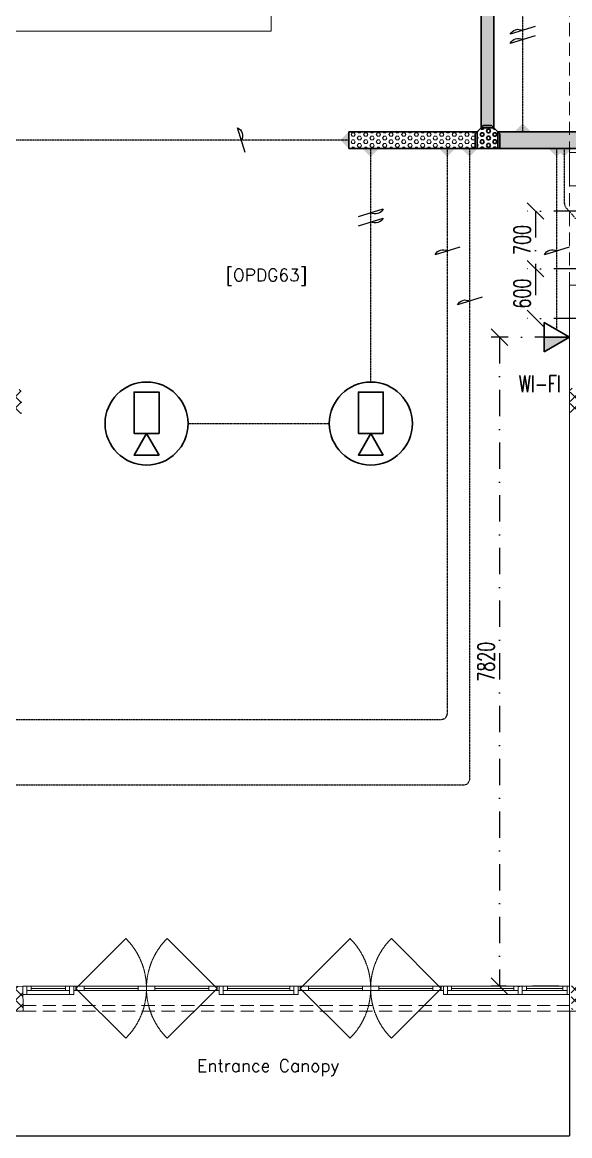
# Model space of a CAD drawing. Header units: inches. Extents: x -12418 to 57169, y -29325 to 19878.
# Drawn here: x -1359 to 5232, y -14597 to -1177 of the extents above; entities that cross this region are included whole.
import ezdxf

# ---------------------------------------------------------------- set-up
doc = ezdxf.new("R2010")
doc.units = ezdxf.units.IN
doc.header["$LTSCALE"] = 25
doc.header["$MEASUREMENT"] = 0
for name, pattern in [('00-Ground Floor$0$DASHED', [0.75, 0.5, -0.25]), ('00-Ground Floor$0$HIDDEN', [9.525, 6.35, -3.175]), ('DASHDOT', [25.4, 12.7, -6.35, 0, -6.35])]:
    doc.linetypes.add(name, pattern=pattern)
doc.layers.get('0').update_dxf_attribs({"color": 8})
doc.layers.get('Defpoints').update_dxf_attribs({"color": 8})
for name, color, linetype in [('0 @ 50', 8, 'Continuous'), ('00-Ground Floor$0$X-WHITE glass', 255, 'Continuous'), ('T-WIRE', 140, 'Continuous')]:
    doc.layers.add(name, color=color, linetype=linetype)
for name, color, linetype, lineweight in [('00-Ground Floor$0$72_EGR_BASE_TEXT', 252, 'Continuous', 5), ('00-Ground Floor$0$Aluminum', 251, 'Continuous', 5), ('00-Ground Floor$0$C-HYDR-CTCH', 251, 'Continuous', 5), ('00-Ground Floor$0$Hatch', 254, 'Continuous', 5), ('00-Ground Floor$0$Proj', 251, 'Continuous', 5), ('00-Ground Floor$0$Structure', 251, 'Continuous', 5), ('00-Ground Floor$0$Walls', 251, 'Continuous', 5), ('E-LITE-CLNG-CNDT', 6, 'DASHDOT', 35), ('T-CABL-TRAY', 60, 'Continuous', 35), ('T-DATA-CLNG-COND', 51, 'DASHDOT', 25), ('T-DATA-CLNG-COND @ 100', 51, 'DASHDOT', 25), ('T-DATA-DEVC-TYPE', 2, 'Continuous', 25), ('T-DATA-DIM', 251, 'DASHDOT', 25), ('T-DATA-WALL @ 100', 33, 'Continuous', 35), ('T-SERT-CLNG @ 100', 60, 'Continuous', 35)]:
    doc.layers.add(name, color=color, linetype=linetype, lineweight=lineweight)
doc.styles.add('00-Ground Floor$0$SIMPLEX', font='SIMPLEX.shx', dxfattribs={"height": 150})
doc.styles.add('DC_Simplex', font='SIMPLEX.shx', dxfattribs={"width": 0.7})
doc.dimstyles.new('DevCad-MM', dxfattribs={"dimscale": 0.01, "dimtxt": 2, "dimasz": 2, "dimexe": 1, "dimexo": 1, "dimgap": 0.6, "dimtad": 1, "dimdec": 0, "dimrnd": 10, "dimzin": 1, "dimdsep": 46, "dimtxsty": 'DC_Simplex', "dimblk1": 'OBLIQUE', "dimblk2": 'OBLIQUE', "dimsah": 1, "dimcen": 3, "dimclrd": 256, "dimclre": 256, "dimclrt": 45, "dimadec": 0, "dimazin": 0, "dimtfac": 1, "dimtdec": 0, "dimtix": 1, "dimtmove": 2, "dimatfit": 2, "dimldrblk": 'OBLIQUE', "dimfxl": 1, "dimtolj": 1, "dimtzin": 0, "dimarcsym": 0})

# ---------------------------------------------------------------- blocks, each defined once
blk = doc.blocks.new('00-Ground Floor')
at = {"layer": '00-Ground Floor$0$Hatch'}
h = blk.add_hatch(dxfattribs=at)
h.set_pattern_fill('ANSI37', color=256, scale=30)
h.set_pattern_definition([(45, (-1981.42, -13099.68), (-67.35192, 67.35192), []), (135, (-1981.42, -13099.68), (-67.35192, -67.35192), [])])
h.paths.add_polyline_path([(48971, 8818), (48367, 8810), (48371, 8522), (48975, 8530)])
h.paths.add_polyline_path([(41810, 8810), (41227, 8805), (41207, 8514), (41791, 8519)])
h.paths.add_polyline_path([(27434, 8803), (26834, 8799), (26829, 8506), (27428, 8510)])
h.paths.add_polyline_path([(34619, 8805), (34018, 8798), (34009, 8512), (34611, 8520)])
h.paths.add_polyline_path([(20214, 8812), (19608, 8790), (19622, 8498), (20229, 8520)])
h.paths.add_polyline_path([(13478, 8802), (12256, 8826), (12249, 8530), (13471, 8506)])
h.paths.add_polyline_path([(13492, 1602), (12277, 1586), (12263, 1294), (13478, 1309)])
h.paths.add_polyline_path([(13466, -5591), (12263, -5607), (12257, -5900), (13460, -5884)])
h.paths.add_polyline_path([(13484, -12790), (12288, -12801), (12290, -13096), (13487, -13084)])
h.paths.add_polyline_path([(5849, -12788), (5246, -12792), (5256, -13077), (5860, -13073)])
h.paths.add_polyline_path([(5834, -5590), (5237, -5588), (5237, -5889), (5834, -5891)])
h.paths.add_polyline_path([(5844, 1600), (5224, 1601), (5214, 1298), (5833, 1297)])
h.paths.add_polyline_path([(5820, 8779), (5220, 8794), (5216, 8504), (5817, 8489)])
h.paths.add_polyline_path([(-1379, 8777), (-1981, 8800), (-1980, 8512), (-1377, 8489)])
h.paths.add_polyline_path([(-1371, -5601), (-1973, -5608), (-1970, -5900), (-1368, -5893)])
h.paths.add_polyline_path([(-1354, -12796), (-1952, -12797), (-1947, -13097), (-1349, -13096)])
h.paths.add_polyline_path([(20233, -12782), (19627, -12795), (19633, -13097), (20239, -13084)])
h.paths.add_polyline_path([(20227, -5590), (19632, -5608), (19634, -5904), (20229, -5887)])
h.paths.add_polyline_path([(20218, 1618), (19619, 1610), (19623, 1310), (20222, 1318)])
h.paths.add_polyline_path([(27418, 1603), (26816, 1607), (26821, 1315), (27422, 1311)])
h.paths.add_polyline_path([(27422, -5580), (26818, -5597), (26832, -5898), (27432, -5876)])
h.paths.add_polyline_path([(27438, -12796), (26834, -12789), (26832, -13075), (27436, -13082)])
h.paths.add_polyline_path([(34637, -12785), (34039, -12800), (34048, -13100), (34646, -13085)])
h.paths.add_polyline_path([(34629, -5597), (34028, -5595), (34029, -5892), (34630, -5894)])
h.paths.add_polyline_path([(34593, 1607), (34012, 1611), (34032, 1322), (34613, 1317)])
h.paths.add_polyline_path([(41796, 1606), (41199, 1620), (41201, 1328), (41798, 1314)])
h.paths.add_polyline_path([(41797, -5593), (41229, -5600), (41231, -5894), (41799, -5887)])
h.paths.add_polyline_path([(41834, -12790), (41229, -12792), (41230, -13097), (41836, -13094)])
h.paths.add_polyline_path([(49008, -12790), (48421, -12774), (48407, -13081), (48995, -13097)])
h.paths.add_polyline_path([(48993, -5591), (48389, -5590), (48388, -5886), (48991, -5887)])
at = {"layer": '00-Ground Floor$0$Aluminum', "linetype": '00-Ground Floor$0$HIDDEN'}
blk.add_line((5228, -4347, 0), (5228, -3147, 0), dxfattribs=at)
at = {"layer": '00-Ground Floor$0$Aluminum', "linetype": '00-Ground Floor$0$DASHED', "ltscale": 300}
for p, q in [((-714, -12821), (-113, -12220)), ((986, -12821), (385, -12220)), ((1986, -12821), (2587, -12220)), ((3686, -12821), (3085, -12220)), ((-714, -12821), (-113, -13422)), ((986, -12821), (385, -13422)), ((1986, -12821), (2587, -13422)), ((3686, -12821), (3085, -13422))]:
    blk.add_line(p, q, dxfattribs=at)
at = {"layer": '00-Ground Floor$0$Aluminum'}
for p, q in [((5226, -12796), (-1351, -12796)), ((-1304, -12896), (-1304, -12796)), ((-789, -12846), (-1304, -12846)), ((-1254, -12846), (-1254, -12796)), ((-839, -12821), (-1254, -12821)), ((-839, -12846), (-839, -12796)), ((-789, -12896), (-789, -12796)), ((-739, -12896), (-739, -12796)), ((1011, -12846), (-739, -12846)), ((-714, -12846), (-714, -12796)), ((-614, -12846), (-614, -12796)), ((36, -12821), (-614, -12821)), ((36, -12846), (36, -12796)), ((136, -12846), (136, -12796)), ((236, -12846), (236, -12796)), ((236, -12821), (886, -12821)), ((886, -12846), (886, -12796)), ((986, -12846), (986, -12796)), ((1011, -12896), (1011, -12796)), ((1061, -12896), (1061, -12796)), ((1061, -12846), (1911, -12846)), ((1111, -12846), (1111, -12796)), ((1111, -12821), (1861, -12821)), ((1861, -12846), (1861, -12796)), ((1911, -12896), (1911, -12796)), ((1961, -12896), (1961, -12796)), ((3711, -12846), (1961, -12846)), ((1986, -12846), (1986, -12796)), ((2086, -12846), (2086, -12796)), ((2736, -12821), (2086, -12821)), ((2736, -12846), (2736, -12796)), ((2836, -12846), (2836, -12796)), ((2936, -12846), (2936, -12796)), ((2936, -12821), (3586, -12821)), ((3586, -12846), (3586, -12796)), ((3686, -12846), (3686, -12796)), ((3711, -12896), (3711, -12796)), ((3761, -12896), (3761, -12796)), ((4611, -12846), (3761, -12846)), ((3811, -12846), (3811, -12796)), ((4561, -12821), (3811, -12821)), ((4561, -12846), (4561, -12796)), ((4611, -12896), (4611, -12796)), ((4661, -12896), (4661, -12796)), ((5201, -12846), (4661, -12846)), ((4711, -12846), (4711, -12796)), ((5151, -12821), (4711, -12821)), ((5151, -12846), (5151, -12796)), ((5201, -12896), (5201, -12796)), ((-739, -12896), (-1351, -12896)), ((1961, -12896), (1011, -12896)), ((5226, -12896), (3711, -12896))]:
    blk.add_line(p, q, dxfattribs=at)
at = {"layer": '00-Ground Floor$0$Aluminum', "linetype": '00-Ground Floor$0$DASHED', "ltscale": 300}
for centre, start, end in [((-714, -12821), 315, 45), ((986, -12821), 135, 225), ((1986, -12821), 315, 45), ((3686, -12821), 135, 225)]:
    blk.add_arc(centre, 850, start, end, dxfattribs=at)
at = {"layer": '00-Ground Floor$0$C-HYDR-CTCH', "flags": 128}
for points in [[(-1853, 1610), (-1842, -1281), (1636, -1285), (1625, 1606), (-1853, 1610)], [(-1952, -12797), (-1947, -13097), (-1349, -13096), (-1354, -12796), (-1952, -12797)]]:
    blk.add_lwpolyline(points, dxfattribs=at)
at = {"layer": '00-Ground Floor$0$Proj', "linetype": '00-Ground Floor$0$HIDDEN'}
for p, q in [((5228, -947, 0), (5228, -2747, 0)), ((-1351, -13026), (5226, -13026)), ((-1349, -13096), (5228, -13097, 0))]:
    blk.add_line(p, q, dxfattribs=at)
at = {"layer": '00-Ground Floor$0$Structure'}
blk.add_lwpolyline([(1636, 535), (1411, 535), (1411, 1340), (-1589, 1340), (-1589, -1060), (1411, -1060), (1411, -815), (1636, -815), (1636, -1285), (-1814, -1285), (-1814, 1565)], dxfattribs=at)
at = {"layer": '00-Ground Floor$0$Walls'}
for p, q in [((5228, -2747, 0), (5228, -3147, 0)), ((5228, -2747, 0), (5458, -2747, 0)), ((5458, -3147, 0), (5228, -3147, 0)), ((5228, -4347, 0), (5228, -5597, 0)), ((5458, -4347, 0), (5228, -4347, 0)), ((5228, -5597, 0), (5228, -13097, 0)), ((5228, -5597, 0), (5228, -13097, 0)), ((5228, -13097, 0), (5978, -13097, 0))]:
    blk.add_line(p, q, dxfattribs=at)
at = {"layer": '00-Ground Floor$0$X-WHITE glass', "ltscale": 6}
for p, q in [((5228, -13097, 0), (5228, -14597, 0)), ((-1947, -14597, 0), (5228, -14597))]:
    blk.add_line(p, q, dxfattribs=at)
at = {"layer": '00-Ground Floor$0$72_EGR_BASE_TEXT', "char_height": 150, "attachment_point": 2, "style": '00-Ground Floor$0$SIMPLEX'}
for s, insert in [('[OPDG63]', (1580, -4149, 0)), ('Entrance Canopy', (1601, -13678, 0))]:
    blk.add_mtext(s, dxfattribs=dict(at, insert=insert))
blk = doc.blocks.new('*U46')
blk.add_hatch(color=254).paths.add_polyline_path([(-3.03, 1.75), (-3.03, 0), (0, 0)])
blk.add_line((0, 0), (-3.03, 0))
blk.add_lwpolyline([(-3.03, 1.75), (0, 0), (-3.03, -1.75)], close=True)
at = {"layer": 'T-DATA-DEVC-TYPE', "style": 'DC_Simplex', "width": 0.7, "flags": 8}
blk.add_attdef('DC_TYPE', (2.68, 5.63), '', height=2, rotation=360, dxfattribs=at)
blk = doc.blocks.new('*U48')
for points in [[(1.5, -1.2), (-1.5, -1.2), (-1.5, 3.8), (1.5, 3.8)], [(1.5, -3.8), (-1.5, -3.8), (0, -1.2)]]:
    blk.add_lwpolyline(points, close=True)
blk.add_circle((0, 0), 5)
blk = doc.blocks.new('*U131')
at = {"lineweight": 0}
h = blk.add_hatch(dxfattribs=at)
h.set_pattern_fill('HEX', color=253, scale=8, angle=180, style=0)
h.set_pattern_definition([(180, (-20899.527, -3e-10), (6e-13, -43.99409), [25.4, -50.8]), (300, (-20899.527, -3e-10), (38.1, 21.997045), [25.4, -50.8]), (240, (-20924.927, -3e-10), (38.1, -21.997045), [25.4, -50.8])])
h.paths.add_polyline_path([(-13431, 200), (-13431, 0), (0, 0), (0, 200)])
at = {"color": 0}
for p, q in [((0, 200), (-13431, 200)), ((-13431, 0), (-13431, 200)), ((0, 0), (0, 200)), ((0, 0), (-13431, 0))]:
    blk.add_line(p, q, dxfattribs=at)
blk = doc.blocks.new('W-TEL')
blk.add_line((-66, -213), (66, 213))
blk.add_arc((131, 76), 151, 115.3301, 210.179)
blk = doc.blocks.new('*U118')
at = {"layer": 'T-WIRE', "xscale": -0.006999999999825377, "yscale": 0.006999999999970897, "zscale": 0.006999999999999999}
blk.add_blockref('W-TEL', (0, 0), dxfattribs=at)
blk = doc.blocks.new('*U73')
blk.add_hatch(color=256).paths.add_polyline_path([(0, -1), (1, 0), (0, 1)])
blk = doc.blocks.new('*U74')
blk.add_hatch(color=256).paths.add_polyline_path([(0, 1), (-1, 0), (0, -1)])
blk = doc.blocks.new('*U119')
at = {"layer": 'T-WIRE', "xscale": -0.006999999999825377, "yscale": 0.006999999999970897, "zscale": 0.006999999999999999}
for p in [(0, 0), (1.1, 0)]:
    blk.add_blockref('W-TEL', p, dxfattribs=at)
blk = doc.blocks.new('_OBLIQUE')
at = {"color": 0, "linetype": 'ByBlock'}
blk.add_line((-0.5, -0.5), (0.5, 0.5), dxfattribs=at)
blk = doc.blocks.new('*D138')
at = {"layer": 'Defpoints', "color": 0, "transparency": 16777216}
for p in [(5228, -4972, 0), (4386, -12796), (5201, -12796)]:
    blk.add_point(p, dxfattribs=at)
at = {"layer": 'T-DATA-DIM', "lineweight": -2, "transparency": 16777216}
for p, q in [((5128, -4972), (4286, -4972)), ((4386, -4972), (4386, -12796)), ((5101, -12796), (4286, -12796))]:
    blk.add_line(p, q, dxfattribs=at)
at = {"layer": 'T-DATA-DIM', "lineweight": -2, "transparency": 16777216, "xscale": 200, "yscale": 200, "zscale": 200}
for p, rotation in [((4386, -4972), 90), ((4386, -12796), 270)]:
    blk.add_blockref('_OBLIQUE', p, dxfattribs=dict(at, rotation=rotation))
at = {"layer": 'T-DATA-DIM', "color": 45, "transparency": 16777216, "insert": (4226, -8884), "char_height": 200, "attachment_point": 5, "rotation": 90, "style": 'DC_Simplex'}
blk.add_mtext('\\A1;7820', dxfattribs=at)
blk = doc.blocks.new('*D140')
at = {"layer": 'Defpoints', "color": 0, "transparency": 16777216}
for p in [(5458, -3452, 0), (4820, -4147), (5458, -4147, 0)]:
    blk.add_point(p, dxfattribs=at)
at = {"layer": 'T-DATA-DIM', "lineweight": -2, "transparency": 16777216}
for p, q in [((5358, -3452), (4720, -3452)), ((4820, -3452), (4820, -4147)), ((5358, -4147), (4720, -4147))]:
    blk.add_line(p, q, dxfattribs=at)
at = {"layer": 'T-DATA-DIM', "lineweight": -2, "transparency": 16777216, "xscale": 200, "yscale": 200, "zscale": 200}
for p, rotation in [((4820, -3452), 90), ((4820, -4147), 270)]:
    blk.add_blockref('_OBLIQUE', p, dxfattribs=dict(at, rotation=rotation))
at = {"layer": 'T-DATA-DIM', "color": 45, "transparency": 16777216, "insert": (4660, -3800), "char_height": 200, "attachment_point": 5, "rotation": 90, "style": 'DC_Simplex'}
blk.add_mtext('\\A1;700', dxfattribs=at)
blk = doc.blocks.new('*D141')
at = {"layer": 'Defpoints', "color": 0, "transparency": 16777216}
for p in [(5458, -4147, 0), (4820, -4747), (5458, -4747, 0)]:
    blk.add_point(p, dxfattribs=at)
at = {"layer": 'T-DATA-DIM', "lineweight": -2, "transparency": 16777216}
for p, q in [((5358, -4147), (4720, -4147)), ((4820, -4147), (4820, -4747)), ((5358, -4747), (4720, -4747))]:
    blk.add_line(p, q, dxfattribs=at)
at = {"layer": 'T-DATA-DIM', "lineweight": -2, "transparency": 16777216, "xscale": 200, "yscale": 200, "zscale": 200}
for p, rotation in [((4820, -4147), 90), ((4820, -4747), 270)]:
    blk.add_blockref('_OBLIQUE', p, dxfattribs=dict(at, rotation=rotation))
at = {"layer": 'T-DATA-DIM', "color": 45, "transparency": 16777216, "insert": (4660, -4447), "char_height": 200, "attachment_point": 5, "rotation": 90, "style": 'DC_Simplex'}
blk.add_mtext('\\A1;600', dxfattribs=at)
blk = doc.blocks.new('*U102')
h = blk.add_hatch()
h.set_pattern_fill('HEX', color=253, scale=8, angle=-90, style=0)
h.set_pattern_definition([(270, (-3e-11, -5e-24), (43.994, -9e-14), [25.4, -50.8]), (30, (-3e-11, -5e-24), (-21.997, 38.1), [25.4, -50.8]), (330, (-3e-11, -25.4), (21.997, 38.1), [25.4, -50.8])])
h.paths.add_polyline_path([(0, 0), (-200, 0), (-250, -50), (-250, -200), (-200, -250), (0, -250)])
at = {"color": 0}
for p, q in [((-250, -50), (-200, 0)), ((-200, 0), (-200, 50)), ((0, 0), (0, 50)), ((-250, -50), (-300, -50)), ((0, 0), (0, -250)), ((-250, -200), (-300, -200)), ((-250, -200), (-200, -250)), ((-200, -250), (-200, -300)), ((0, -250), (0, -300))]:
    blk.add_line(p, q, dxfattribs=at)
at = {"color": 253}
for p, q in [((-200, 0), (-175, 25)), ((-200, 0), (0, 0)), ((-175, 25), (0, 25)), ((-250, -50), (-275, -75)), ((-275, -75), (-275, -175)), ((-250, -50), (-250, -200)), ((-250, -200), (-275, -175)), ((-200, -250), (0, -250)), ((-200, -250), (-175, -275)), ((-175, -275), (0, -275))]:
    blk.add_line(p, q, dxfattribs=at)
blk = doc.blocks.new('*U207')
at = {"lineweight": 0}
h = blk.add_hatch(dxfattribs=at)
h.set_pattern_fill('HEX', color=253, scale=8, angle=180, style=0)
h.set_pattern_definition([(180, (-18380.734, -2e-10), (6e-13, -43.99409), [25.4, -50.8]), (300, (-18380.734, -2e-10), (38.1, 21.99705), [25.4, -50.8]), (240, (-18406.134, -2e-10), (38.1, -21.99705), [25.4, -50.8])])
h.paths.add_polyline_path([(-4934, 150), (-4934, 0), (0, 0), (0, 150)])
at = {"color": 0}
for p, q in [((0, 150), (-4934, 150)), ((-4934, 0), (-4934, 150)), ((0, 0), (0, 150)), ((0, 0), (-4934, 0))]:
    blk.add_line(p, q, dxfattribs=at)
blk = doc.blocks.new('*U206')
at = {"lineweight": 0}
h = blk.add_hatch(dxfattribs=at)
h.set_pattern_fill('HEX', color=253, scale=8, angle=180, style=0)
h.set_pattern_definition([(180, (-9012.344, -1e-10), (6e-13, -43.9941), [25.4, -50.8]), (300, (-9012.344, -1e-10), (38.1, 21.99705), [25.4, -50.8]), (240, (-9037.744, -1e-10), (38.1, -21.99705), [25.4, -50.8])])
h.paths.add_polyline_path([(-1544, 200), (-1544, 0), (0, 0), (0, 200)])
at = {"color": 0}
for p, q in [((0, 200), (-1544, 200)), ((-1544, 0), (-1544, 200)), ((0, 0), (0, 200)), ((0, 0), (-1544, 0))]:
    blk.add_line(p, q, dxfattribs=at)
blk = doc.blocks.new('*U106')
blk.add_hatch(color=256).paths.add_polyline_path([(1, 0), (0, 1), (-1, 0)])

msp = doc.modelspace()

# ---------------------------------------------------------------- linework, layer by layer
at = {"layer": 'T-DATA-CLNG-COND', "ltscale": 0.01}
msp.add_lwpolyline([(4663.9, -25.9), (4663.9, -2497.4)], dxfattribs=at)
at = {"layer": 'T-DATA-CLNG-COND', "ltscale": 0.01, "elevation": 0}
for points in [[(2573.5, -2597.4), (-3312.2, -2597.4, 0.1036629), (-3342.3, -2603.7), (-4582.5, -3147.4)], [(-3925.7, -9579), (3684.9, -9579, 0.4142136), (3759.9, -9504), (3759.9, -2697.4)], [(-2093.8, -13222.4), (-2093.8, -10444.4, -0.4142136), (-2018.8, -10369.4), (3953.7, -10369.4, 0.4142136), (4028.7, -10294.4), (4028.7, -2697.4)], [(5609.5, -4059.9), (5609.5, -3913.9, 0.183849), (5590.5, -3864), (5186.9, -3410.5, -0.183849), (5167.9, -3360.7), (5167.9, -2697.4)]]:
    msp.add_lwpolyline(points, format="xyb", dxfattribs=at)
for points in [[(2837.9, -5513.4), (2837.9, -2697.4)], [(5076.4, -4884.9), (5076.4, -2697.4)], [(637.9, -6013.4), (2337.9, -6013.4)]]:
    msp.add_lwpolyline(points, dxfattribs=at)

# ---------------------------------------------------------------- block references
at = {"layer": '0 @ 50', "xscale": 100, "yscale": 100, "zscale": 100}
for name, p, rotation in [('*U119', (4665.7, -1385.6, 0), 90.00000000000001), ('*U119', (2837.9, -3472.6, 0), 270), ('*U118', (3759.9, -3933.6, 0), 90.00000000000001), ('*U118', (5076.4, -3933.6, 0), 90.00000000000001), ('*U118', (4028.7, -4537.8, 0), 90.00000000000001)]:
    msp.add_blockref(name, p, dxfattribs=dict(at, rotation=rotation))
msp.add_blockref('*U118', (1278.2, -2597.4, 0), dxfattribs=at)
at = {"layer": 'E-LITE-CLNG-CNDT'}
msp.add_blockref('00-Ground Floor', (0, 0), dxfattribs=at)
at = {"layer": 'T-CABL-TRAY', "linetype": 'Continuous'}
for name, p, rotation in [('*U207', (4317, 2486.4), 89.99999999999999), ('*U102', (4367, -2697.4, 0), 269.9999999999999), ('*U206', (2573.5, -2497.4, 0), 180)]:
    msp.add_blockref(name, p, dxfattribs=dict(at, rotation=rotation))
at = {"layer": 'T-CABL-TRAY', "linetype": 'Continuous', "xscale": -1, "rotation": 180}
msp.add_blockref('*U131', (17797.7, -2497.4, 0), dxfattribs=at)
at = {"layer": 'T-DATA-CLNG-COND @ 100', "xscale": -100, "yscale": 100, "zscale": 100, "rotation": 90.00000000001782}
for name, p in [('*U74', (4664.5, -2497.4, 0)), ('*U106', (2571.5, -2597.4, 0)), ('*U73', (2836, -2697.4, 0)), ('*U73', (3757.9, -2697.4, 0)), ('*U73', (4026.8, -2697.4, 0)), ('*U73', (5074.4, -2697.4, 0)), ('*U73', (5166, -2697.4, 0))]:
    msp.add_blockref(name, p, dxfattribs=at)
at = {"layer": 'T-DATA-WALL @ 100'}
ref = msp.add_blockref('*U46', (5227.9, -4972.4, 0), dxfattribs=dict(at, xscale=-100, yscale=100, zscale=100, rotation=180))
ref.add_attrib('DC_TYPE', 'WI-FI', (4621.4, -5636.3), dxfattribs={"layer": 'T-DATA-DEVC-TYPE', "height": 200, "style": 'DC_Simplex', "width": 0.7, "flags": 8})
at = {"layer": 'T-SERT-CLNG @ 100', "xscale": 100, "yscale": 100, "zscale": 100}
for p in [(137.9, -6013.4, 0), (2837.9, -6013.4, 0)]:
    msp.add_blockref('*U48', p, dxfattribs=at)

# ---------------------------------------------------------------- dimensions: what is measured, and where the dimension line sits
at = {"layer": 'T-DATA-DIM'}
for base, p1, p2, picture, middle in [((4819.5, -4147.4), (5457.9, -3452, 0), (5457.9, -4147.4, 0), '*D140', (4659.5, -3799.7)), ((4819.5, -4747.4), (5457.9, -4147.4, 0), (5457.9, -4747.4, 0), '*D141', (4659.5, -4447.4)), ((4386.4, -12795.7), (5227.9, -4972.4, 0), (5201, -12795.7), '*D138', (4226.4, -8884.1))]:
    dim = msp.add_linear_dim(base=base, p1=p1, p2=p2, angle=90, dimstyle='DevCad-MM', dxfattribs=at)
    dim.commit()
    dim.dimension.update_dxf_attribs({"geometry": picture, "text_midpoint": middle})

doc.saveas('drawing.dxf')
